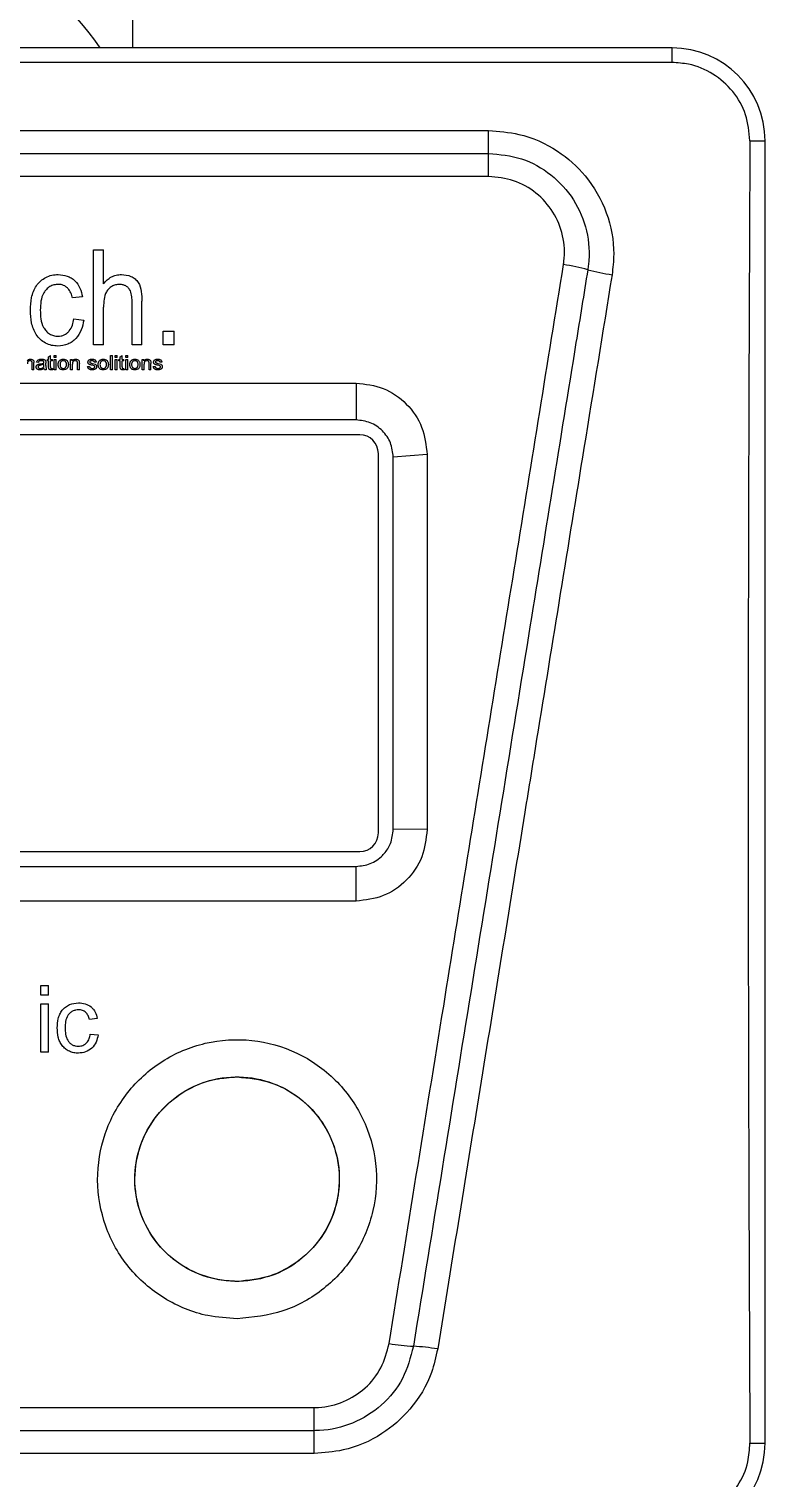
# Model space of a CAD drawing. Extents: x 75 to 2075, y 25 to 1460.
# Drawn here: x 630 to 686.6, y 858.9 to 970.2 of the extents above; entities that cross this region are included whole.
import ezdxf

# ---------------------------------------------------------------- set-up
doc = ezdxf.new("R2010")
doc.units = 0
doc.header["$LTSCALE"] = 5
doc.linetypes.add('SLD-KATı', pattern=[0])
doc.layers.get('0').update_dxf_attribs({"linetype": 'CONTINUOUS'})

msp = doc.modelspace()

# ---------------------------------------------------------------- linework, layer by layer
at = {"color": 7, "linetype": 'SLD-KATı'}
for p, q in [((637.996, 968.717), (637.996, 985.859)), ((679.424, 968.717), (553.71, 968.717)), ((679.424, 967.591), (679.424, 968.717)), ((679.424, 967.591), (553.71, 967.591)), ((567.815, 962.359), (665.319, 962.359)), ((665.319, 960.616), (665.319, 962.359)), ((685.407, 961.574), (686.567, 961.574)), ((686.567, 861.574), (686.567, 961.574)), ((567.815, 960.616), (665.319, 960.616)), ((665.319, 958.841), (665.319, 960.616)), ((665.319, 958.841), (567.815, 958.841)), ((634.971, 953.199), (635.734, 953.199)), ((634.971, 945.913), (634.971, 953.199)), ((635.734, 950.596), (635.734, 953.199)), ((634.114, 949.606), (633.351, 949.511)), ((637.926, 945.913), (637.926, 949.267)), ((638.688, 945.913), (638.688, 949.258)), ((635.734, 945.913), (635.734, 948.809)), ((633.447, 947.902), (634.209, 947.807)), ((640.308, 946.955), (641.166, 946.955)), ((640.308, 945.913), (640.308, 946.955)), ((641.166, 945.913), (641.166, 946.955)), ((635.734, 945.913), (634.971, 945.913)), ((638.688, 945.913), (637.926, 945.913)), ((641.166, 945.913), (640.308, 945.913)), ((631.416, 944.797), (631.516, 944.797)), ((631.416, 944.684), (631.416, 944.797)), ((631.516, 944.997), (631.659, 945.082)), ((631.516, 944.797), (631.516, 944.997)), ((631.659, 944.797), (631.659, 945.082)), ((631.659, 944.797), (631.801, 944.797)), ((631.801, 944.684), (631.801, 944.797)), ((631.944, 945.096), (632.087, 945.096)), ((631.944, 944.94), (631.944, 945.096)), ((632.087, 944.94), (631.944, 944.94)), ((631.944, 944.797), (632.087, 944.797)), ((631.944, 944.001), (631.944, 944.797)), ((632.087, 944.94), (632.087, 945.096)), ((632.087, 944.001), (632.087, 944.797)), ((633.202, 944.797), (633.331, 944.797)), ((633.202, 944.001), (633.202, 944.797)), ((633.331, 944.684), (633.331, 944.797)), ((636.276, 945.096), (636.419, 945.096)), ((636.276, 944.001), (636.276, 945.096)), ((636.419, 944.001), (636.419, 945.096)), ((636.633, 945.096), (636.776, 945.096)), ((636.633, 944.94), (636.633, 945.096)), ((636.776, 944.94), (636.633, 944.94)), ((636.633, 944.797), (636.776, 944.797)), ((636.633, 944.001), (636.633, 944.797)), ((636.776, 944.94), (636.776, 945.096)), ((636.776, 944.001), (636.776, 944.797)), ((636.919, 944.797), (637.019, 944.797)), ((636.919, 944.684), (636.919, 944.797)), ((637.019, 944.997), (637.162, 945.082)), ((637.019, 944.797), (637.019, 944.997)), ((637.162, 944.797), (637.162, 945.082)), ((637.162, 944.797), (637.305, 944.797)), ((637.305, 944.684), (637.305, 944.797)), ((637.448, 945.096), (637.591, 945.096)), ((637.448, 944.94), (637.448, 945.096)), ((637.591, 944.94), (637.448, 944.94)), ((637.448, 944.797), (637.591, 944.797)), ((637.448, 944.001), (637.448, 944.797)), ((637.591, 944.94), (637.591, 945.096)), ((637.591, 944.001), (637.591, 944.797)), ((638.706, 944.797), (638.835, 944.797)), ((638.706, 944.001), (638.706, 944.797)), ((638.835, 944.684), (638.835, 944.797)), ((630.243, 944.001), (630.243, 944.502)), ((630.386, 944.001), (630.243, 944.001)), ((630.386, 944.001), (630.386, 944.545)), ((630.729, 944.556), (630.586, 944.57)), ((630.897, 944.456), (631.158, 944.513)), ((631.158, 944.399), (630.913, 944.342)), ((631.158, 944.513), (631.158, 944.545)), ((631.158, 944.352), (631.158, 944.399)), ((631.187, 944.001), (631.158, 944.111)), ((631.33, 944.001), (631.187, 944.001)), ((631.301, 944.333), (631.301, 944.512)), ((631.301, 944.333), (631.33, 944.001)), ((631.516, 944.684), (631.416, 944.684)), ((631.516, 944.229), (631.516, 944.684)), ((631.659, 944.212), (631.659, 944.684)), ((631.801, 944.684), (631.659, 944.684)), ((631.83, 943.987), (631.721, 943.987)), ((631.739, 944.101), (631.801, 944.101)), ((631.801, 944.101), (631.83, 943.987)), ((632.087, 944.001), (631.944, 944.001)), ((633.345, 944.001), (633.202, 944.001)), ((633.345, 944.001), (633.345, 944.436)), ((633.731, 944.001), (633.731, 944.485)), ((633.874, 944.001), (633.731, 944.001)), ((633.874, 944.001), (633.874, 944.489)), ((634.503, 944.243), (634.646, 944.257)), ((635.018, 944.296), (634.874, 944.34)), ((635.175, 944.584), (635.032, 944.57)), ((636.419, 944.001), (636.276, 944.001)), ((636.776, 944.001), (636.633, 944.001)), ((637.019, 944.684), (636.919, 944.684)), ((637.019, 944.229), (637.019, 944.684)), ((637.162, 944.212), (637.162, 944.684)), ((637.305, 944.684), (637.162, 944.684)), ((637.334, 943.987), (637.224, 943.987)), ((637.243, 944.101), (637.305, 944.101)), ((637.305, 944.101), (637.334, 943.987)), ((637.591, 944.001), (637.448, 944.001)), ((638.849, 944.001), (638.706, 944.001)), ((638.849, 944.001), (638.849, 944.436)), ((639.235, 944.001), (639.235, 944.485)), ((639.378, 944.001), (639.235, 944.001)), ((639.378, 944.001), (639.378, 944.489)), ((639.549, 944.243), (639.692, 944.257)), ((640.064, 944.296), (639.92, 944.34)), ((640.221, 944.584), (640.078, 944.57)), ((577.996, 942.978), (655.139, 942.978)), ((655.139, 942.978), (655.139, 940.145)), ((655.139, 940.145), (577.996, 940.145)), ((655.424, 939.002), (577.71, 939.002)), ((656.853, 908.431), (656.853, 937.574)), ((660.596, 937.479), (657.996, 937.288)), ((657.996, 908.717), (657.996, 937.288)), ((660.596, 937.479), (660.596, 908.695)), ((660.596, 908.695), (657.996, 908.717)), ((577.71, 907.002), (655.424, 907.002)), ((577.996, 905.859), (655.139, 905.859)), ((655.139, 903.197), (655.139, 905.859)), ((655.139, 903.197), (577.996, 903.197)), ((630.911, 896.716), (631.512, 896.716)), ((630.911, 895.983), (630.911, 896.716)), ((631.512, 895.983), (630.911, 895.983)), ((631.512, 895.983), (631.512, 896.716)), ((630.911, 895.316), (631.512, 895.316)), ((630.911, 891.587), (630.911, 895.316)), ((631.512, 891.587), (631.512, 895.316)), ((635.247, 894.184), (634.647, 894.117)), ((634.714, 892.985), (635.314, 892.918)), ((631.512, 891.587), (630.911, 891.587)), ((581.219, 864.307), (651.915, 864.307)), ((651.915, 862.531), (651.915, 864.307)), ((651.915, 862.531), (581.219, 862.531)), ((651.915, 860.789), (651.915, 862.531)), ((685.407, 861.574), (686.567, 861.574)), ((651.915, 860.789), (581.219, 860.789))]:
    msp.add_line(p, q, dxfattribs=at)
for centre, radius, start, end in [((616.567, 955.859), 22.857, 34.22887, 145.77113), ((679.424, 961.574), 7.143, 0, 90), ((668.222, 933.706), 18.586, 75.27312, 81.15136), ((677.676, 969.926), 18.847, 255.4705, 261.26397), ((655.424, 937.574), 1.429, 0, 90), ((655.424, 908.431), 1.429, 270, 0), ((660.465, 885.943), 16.96, 260.54237, 266.88733), ((658.695, 852.306), 16.724, 80.65857, 87.09108), ((679.424, 861.574), 7.143, 270, 0)]:
    msp.add_arc(centre, radius, start, end, dxfattribs=at)
msp.add_ellipse((696.495, 911.574), major_axis=(0, 321.429), ratio=0.0349208, start_param=1.4146065, end_param=1.7269862, dxfattribs=at)
for points, knots in [([(685.407, 961.574), (685.343, 962.254), (685.215, 963.616), (684.171, 965.431), (682.631, 966.792), (680.946, 967.495), (679.848, 967.564), (679.424, 967.591)], [0, 0, 0, 0, 0.2176203, 0.4352989, 0.6519388, 0.8657322, 1, 1, 1, 1]), ([(665.319, 962.359), (666.102, 962.303), (667.969, 962.169), (670.604, 960.976), (672.964, 958.882), (674.534, 956.124), (675.049, 953.419), (674.871, 951.822), (674.813, 951.298)], [0, 0, 0, 0, 0.1413663, 0.3366421, 0.5100451, 0.7077767, 0.9040923, 1, 1, 1, 1]), ([(665.319, 960.616), (666.18, 960.532), (667.904, 960.365), (670.203, 959.058), (671.965, 957.125), (672.986, 954.696), (673.11, 952.798), (672.966, 951.811), (672.947, 951.682)], [0, 0, 0, 0, 0.1925366, 0.3851927, 0.5789471, 0.7742264, 0.9705602, 1, 1, 1, 1]), ([(671.082, 952.071), (671.094, 952.156), (671.202, 952.89), (671.121, 954.313), (670.361, 956.162), (669.032, 957.642), (667.287, 958.647), (665.974, 958.776), (665.319, 958.841)], [0, 0, 0, 0, 0.0257672, 0.2216959, 0.4175077, 0.6123933, 0.80637, 1, 1, 1, 1]), ([(657.678, 869.214), (658.375, 873.519), (659.769, 882.138), (662.395, 898.374), (665.561, 917.946), (668.636, 936.953), (670.472, 948.302), (671.082, 952.071)], [0, 0, 0, 0, 0.1565719, 0.3133922, 0.5875239, 0.862996, 1, 1, 1, 1]), ([(672.947, 951.682), (672.645, 949.815), (671.131, 940.475), (668.873, 926.549), (666.181, 909.943), (663.967, 896.291), (661.753, 882.63), (660.28, 873.549), (659.544, 869.008)], [0, 0, 0, 0, 0.068048, 0.3403926, 0.5047147, 0.6690369, 0.8345185, 1, 1, 1, 1]), ([(630.111, 948.569), (630.125, 948.895), (630.152, 949.547), (630.448, 950.333), (630.883, 950.828), (631.29, 951.111), (631.681, 951.249), (632.006, 951.302), (632.17, 951.307), (632.252, 951.309)], [0, 0, 0, 0, 0.2503048, 0.4995006, 0.6245913, 0.7496354, 0.8746642, 0.9373234, 1, 1, 1, 1]), ([(632.261, 950.552), (632.148, 950.545), (631.92, 950.53), (631.602, 950.392), (631.335, 950.178), (631.061, 949.813), (630.896, 949.26), (630.881, 948.809), (630.874, 948.584)], [0, 0, 0, 0, 0.1250238, 0.2499736, 0.3750109, 0.5000542, 0.7495675, 1, 1, 1, 1]), ([(632.252, 951.309), (632.486, 951.29), (632.837, 951.262), (633.258, 951.055), (633.629, 950.777), (633.965, 950.284), (634.064, 949.832), (634.114, 949.606)], [0, 0, 0, 0, 0.2497748, 0.3750595, 0.5003479, 0.7496843, 1, 1, 1, 1]), ([(633.351, 949.511), (633.316, 949.643), (633.245, 949.907), (633.057, 950.203), (632.849, 950.383), (632.666, 950.481), (632.468, 950.542), (632.33, 950.549), (632.261, 950.552)], [0, 0, 0, 0, 0.2501662, 0.4996111, 0.625863, 0.7497264, 0.8747882, 1, 1, 1, 1]), ([(635.734, 950.596), (635.821, 950.699), (635.994, 950.903), (636.326, 951.138), (636.644, 951.257), (636.909, 951.302), (637.044, 951.306), (637.111, 951.309)], [0, 0, 0, 0, 0.2500806, 0.4999006, 0.749686, 0.8748104, 1, 1, 1, 1]), ([(636.953, 950.552), (636.852, 950.546), (636.65, 950.533), (636.368, 950.411), (636.128, 950.227), (635.882, 949.904), (635.753, 949.407), (635.74, 949.008), (635.734, 948.809)], [0, 0, 0, 0, 0.1250469, 0.2500287, 0.3751141, 0.5000271, 0.7495345, 1, 1, 1, 1]), ([(637.926, 949.267), (637.921, 949.42), (637.911, 949.724), (637.798, 950.101), (637.598, 950.337), (637.406, 950.468), (637.221, 950.526), (637.069, 950.55), (636.992, 950.551), (636.953, 950.552)], [0, 0, 0, 0, 0.2504947, 0.4998745, 0.624788, 0.749685, 0.8746637, 0.9373294, 1, 1, 1, 1]), ([(637.111, 951.309), (637.362, 951.287), (637.739, 951.254), (638.167, 950.987), (638.499, 950.612), (638.664, 949.995), (638.68, 949.504), (638.688, 949.258)], [0, 0, 0, 0, 0.249322, 0.3745095, 0.4995021, 0.7491451, 1, 1, 1, 1]), ([(674.813, 951.298), (674.092, 946.862), (672.167, 935.01), (669.926, 921.218), (667.292, 905.005), (664.748, 889.351), (662.523, 875.656), (661.41, 868.808)], [0, 0, 0, 0, 0.1618865, 0.4325106, 0.5001292, 0.7500647, 1, 1, 1, 1]), ([(632.227, 945.818), (632.063, 945.827), (631.736, 945.846), (631.271, 946.025), (630.872, 946.314), (630.446, 946.812), (630.151, 947.595), (630.124, 948.244), (630.111, 948.569)], [0, 0, 0, 0, 0.1251119, 0.250122, 0.3751946, 0.5003138, 0.7496518, 1, 1, 1, 1]), ([(630.874, 948.584), (630.881, 948.357), (630.896, 947.904), (631.044, 947.343), (631.307, 946.967), (631.568, 946.742), (631.887, 946.598), (632.116, 946.583), (632.23, 946.576)], [0, 0, 0, 0, 0.2504613, 0.5001144, 0.6251105, 0.7501478, 0.8749981, 1, 1, 1, 1]), ([(634.209, 947.807), (634.16, 947.554), (634.063, 947.049), (633.718, 946.483), (633.328, 946.145), (632.877, 945.882), (632.487, 945.843), (632.227, 945.818)], [0, 0, 0, 0, 0.25047167, 0.50003628, 0.62635614, 0.75065034, 1, 1, 1, 1]), ([(632.23, 946.576), (632.314, 946.581), (632.478, 946.59), (632.718, 946.669), (632.93, 946.803), (633.172, 947.034), (633.361, 947.414), (633.418, 947.739), (633.447, 947.902)], [0, 0, 0, 0, 0.12610123, 0.24726675, 0.37570335, 0.50032847, 0.74970738, 1, 1, 1, 1]), ([(629.864, 944.675), (629.88, 944.696), (629.913, 944.735), (629.976, 944.779), (630.048, 944.807), (630.1, 944.81), (630.125, 944.812)], [0, 0, 0, 0, 0.25443964, 0.5000283, 0.74989788, 1, 1, 1, 1]), ([(630.095, 944.698), (630.065, 944.695), (630.019, 944.691), (629.966, 944.663), (629.933, 944.632), (629.909, 944.595), (629.89, 944.538), (629.887, 944.493), (629.886, 944.464)], [0, 0, 0, 0, 0.2505222, 0.3773266, 0.4998753, 0.6220865, 0.7486171, 1, 1, 1, 1]), ([(630.243, 944.502), (630.243, 944.526), (630.242, 944.563), (630.234, 944.609), (630.219, 944.641), (630.196, 944.667), (630.155, 944.692), (630.119, 944.695), (630.095, 944.698)], [0, 0, 0, 0, 0.25074716, 0.38785016, 0.50075375, 0.62108345, 0.74785475, 1, 1, 1, 1]), ([(630.125, 944.812), (630.164, 944.809), (630.22, 944.805), (630.285, 944.774), (630.324, 944.744), (630.355, 944.702), (630.382, 944.635), (630.385, 944.581), (630.386, 944.545)], [0, 0, 0, 0, 0.2698902, 0.3873678, 0.4997202, 0.6188853, 0.7498664, 1, 1, 1, 1]), ([(630.586, 944.57), (630.599, 944.61), (630.619, 944.67), (630.676, 944.733), (630.746, 944.779), (630.849, 944.808), (630.932, 944.81), (630.974, 944.812)], [0, 0, 0, 0, 0.2493849, 0.3732121, 0.499623, 0.749457, 1, 1, 1, 1]), ([(630.954, 944.698), (630.927, 944.697), (630.878, 944.695), (630.819, 944.679), (630.784, 944.655), (630.752, 944.618), (630.739, 944.582), (630.729, 944.556)], [0, 0, 0, 0, 0.28306943, 0.50039191, 0.6059204, 0.72072506, 1, 1, 1, 1]), ([(631.12, 944.653), (631.108, 944.661), (631.084, 944.678), (631.027, 944.695), (630.983, 944.697), (630.954, 944.698)], [0, 0, 0, 0, 0.2498565, 0.5000576, 1, 1, 1, 1]), ([(630.974, 944.812), (631.018, 944.81), (631.084, 944.808), (631.168, 944.783), (631.226, 944.752), (631.274, 944.706), (631.299, 944.621), (631.3, 944.556), (631.301, 944.512)], [0, 0, 0, 0, 0.2503339, 0.3788179, 0.5004117, 0.6250093, 0.7496441, 1, 1, 1, 1]), ([(632.245, 944.399), (632.248, 944.453), (632.252, 944.535), (632.294, 944.635), (632.343, 944.699), (632.405, 944.75), (632.502, 944.801), (632.584, 944.807), (632.638, 944.812)], [0, 0, 0, 0, 0.2499499, 0.3777252, 0.5002488, 0.6239406, 0.7505918, 1, 1, 1, 1]), ([(632.634, 944.698), (632.615, 944.697), (632.578, 944.694), (632.526, 944.676), (632.481, 944.646), (632.443, 944.608), (632.415, 944.561), (632.392, 944.492), (632.389, 944.436), (632.388, 944.4)], [0, 0, 0, 0, 0.1309942, 0.2536491, 0.3744066, 0.4999872, 0.6172919, 0.7500476, 1, 1, 1, 1]), ([(632.888, 944.4), (632.886, 944.437), (632.883, 944.493), (632.859, 944.563), (632.83, 944.61), (632.791, 944.649), (632.744, 944.677), (632.691, 944.695), (632.653, 944.697), (632.634, 944.698)], [0, 0, 0, 0, 0.2498543, 0.3794247, 0.4998949, 0.6239218, 0.7488823, 0.8686972, 1, 1, 1, 1]), ([(632.638, 944.812), (632.691, 944.807), (632.771, 944.8), (632.867, 944.751), (632.929, 944.702), (632.979, 944.639), (633.022, 944.541), (633.027, 944.461), (633.031, 944.408)], [0, 0, 0, 0, 0.24945337, 0.37376775, 0.49986921, 0.62226817, 0.75014326, 1, 1, 1, 1]), ([(633.331, 944.684), (633.347, 944.703), (633.379, 944.743), (633.443, 944.784), (633.516, 944.808), (633.567, 944.81), (633.593, 944.812)], [0, 0, 0, 0, 0.2499977, 0.4998893, 0.7429396, 1, 1, 1, 1]), ([(633.562, 944.698), (633.544, 944.697), (633.509, 944.695), (633.461, 944.68), (633.42, 944.656), (633.388, 944.623), (633.366, 944.582), (633.348, 944.519), (633.347, 944.469), (633.345, 944.436)], [0, 0, 0, 0, 0.1405545, 0.2663712, 0.3836381, 0.4999231, 0.6176031, 0.7406039, 1, 1, 1, 1]), ([(633.731, 944.485), (633.731, 944.511), (633.73, 944.551), (633.719, 944.602), (633.701, 944.637), (633.676, 944.663), (633.644, 944.683), (633.605, 944.695), (633.577, 944.697), (633.562, 944.698)], [0, 0, 0, 0, 0.2503722, 0.3847665, 0.5001477, 0.615574, 0.7324054, 0.8584563, 1, 1, 1, 1]), ([(633.593, 944.812), (633.634, 944.808), (633.698, 944.802), (633.773, 944.766), (633.821, 944.726), (633.852, 944.674), (633.873, 944.593), (633.874, 944.53), (633.874, 944.489)], [0, 0, 0, 0, 0.2494492, 0.3815938, 0.4995815, 0.6181941, 0.7495508, 1, 1, 1, 1]), ([(634.532, 944.585), (634.533, 944.604), (634.537, 944.64), (634.558, 944.69), (634.593, 944.732), (634.648, 944.774), (634.736, 944.806), (634.809, 944.81), (634.849, 944.812)], [0, 0, 0, 0, 0.1309322, 0.2515295, 0.3712544, 0.499986, 0.7253076, 1, 1, 1, 1]), ([(634.854, 944.698), (634.828, 944.697), (634.783, 944.695), (634.732, 944.679), (634.703, 944.659), (634.687, 944.641), (634.678, 944.62), (634.676, 944.605), (634.675, 944.597)], [0, 0, 0, 0, 0.33500136, 0.59154413, 0.69839228, 0.79754512, 0.89575827, 1, 1, 1, 1]), ([(634.849, 944.812), (634.886, 944.81), (634.96, 944.806), (635.048, 944.775), (635.108, 944.732), (635.155, 944.674), (635.167, 944.62), (635.175, 944.584)], [0, 0, 0, 0, 0.25037383, 0.50027268, 0.62838406, 0.75038448, 1, 1, 1, 1]), ([(635.032, 944.57), (635.028, 944.59), (635.021, 944.62), (634.996, 944.652), (634.964, 944.678), (634.915, 944.695), (634.874, 944.697), (634.854, 944.698)], [0, 0, 0, 0, 0.2495604, 0.3726404, 0.4999287, 0.7494692, 1, 1, 1, 1]), ([(635.318, 944.399), (635.321, 944.453), (635.326, 944.535), (635.368, 944.635), (635.416, 944.699), (635.479, 944.75), (635.575, 944.801), (635.657, 944.807), (635.711, 944.812)], [0, 0, 0, 0, 0.2499485, 0.3777231, 0.5002262, 0.6239428, 0.7505932, 1, 1, 1, 1]), ([(635.707, 944.698), (635.688, 944.697), (635.651, 944.694), (635.599, 944.676), (635.554, 944.646), (635.517, 944.608), (635.489, 944.561), (635.465, 944.492), (635.463, 944.436), (635.461, 944.4)], [0, 0, 0, 0, 0.1309932, 0.2536473, 0.3744449, 0.4999908, 0.6172946, 0.7500494, 1, 1, 1, 1]), ([(635.961, 944.4), (635.96, 944.437), (635.957, 944.493), (635.933, 944.563), (635.904, 944.61), (635.864, 944.649), (635.817, 944.677), (635.764, 944.695), (635.727, 944.697), (635.707, 944.698)], [0, 0, 0, 0, 0.2498554, 0.3794264, 0.4998971, 0.6239247, 0.7489268, 0.8686966, 1, 1, 1, 1]), ([(635.711, 944.812), (635.765, 944.807), (635.845, 944.8), (635.94, 944.751), (636.002, 944.702), (636.052, 944.639), (636.096, 944.541), (636.101, 944.461), (636.104, 944.408)], [0, 0, 0, 0, 0.24945337, 0.37376775, 0.49986921, 0.62226817, 0.75014326, 1, 1, 1, 1]), ([(637.748, 944.399), (637.751, 944.453), (637.756, 944.535), (637.798, 944.635), (637.846, 944.699), (637.909, 944.75), (638.005, 944.801), (638.087, 944.807), (638.141, 944.812)], [0, 0, 0, 0, 0.24994178, 0.37771295, 0.5002325, 0.62392036, 0.75056738, 1, 1, 1, 1]), ([(638.137, 944.698), (638.118, 944.697), (638.081, 944.694), (638.029, 944.676), (637.984, 944.646), (637.947, 944.608), (637.919, 944.561), (637.895, 944.492), (637.893, 944.436), (637.891, 944.4)], [0, 0, 0, 0, 0.1309953, 0.2536513, 0.3744099, 0.4999578, 0.6172885, 0.7500454, 1, 1, 1, 1]), ([(638.391, 944.4), (638.39, 944.437), (638.387, 944.493), (638.363, 944.563), (638.334, 944.61), (638.295, 944.649), (638.247, 944.677), (638.194, 944.695), (638.157, 944.697), (638.137, 944.698)], [0, 0, 0, 0, 0.2498425, 0.3794252, 0.499867, 0.6238907, 0.748889, 0.8687006, 1, 1, 1, 1]), ([(638.141, 944.812), (638.195, 944.807), (638.275, 944.8), (638.37, 944.751), (638.432, 944.702), (638.482, 944.639), (638.526, 944.541), (638.531, 944.461), (638.534, 944.408)], [0, 0, 0, 0, 0.2494222, 0.3737374, 0.4998657, 0.6222655, 0.7501415, 1, 1, 1, 1]), ([(638.835, 944.684), (638.851, 944.703), (638.882, 944.743), (638.947, 944.784), (639.02, 944.808), (639.07, 944.81), (639.096, 944.812)], [0, 0, 0, 0, 0.24999495, 0.49982511, 0.74287265, 1, 1, 1, 1]), ([(639.066, 944.698), (639.047, 944.697), (639.013, 944.695), (638.965, 944.68), (638.924, 944.656), (638.892, 944.623), (638.87, 944.582), (638.852, 944.519), (638.85, 944.469), (638.849, 944.436)], [0, 0, 0, 0, 0.1405057, 0.2663273, 0.3835988, 0.4998882, 0.6175728, 0.7405939, 1, 1, 1, 1]), ([(639.235, 944.485), (639.234, 944.511), (639.233, 944.551), (639.222, 944.602), (639.205, 944.637), (639.18, 944.663), (639.147, 944.683), (639.109, 944.695), (639.081, 944.697), (639.066, 944.698)], [0, 0, 0, 0, 0.2503631, 0.3847365, 0.5001446, 0.6155203, 0.7323476, 0.8583939, 1, 1, 1, 1]), ([(639.096, 944.812), (639.138, 944.808), (639.201, 944.802), (639.277, 944.766), (639.324, 944.726), (639.356, 944.674), (639.377, 944.593), (639.377, 944.53), (639.378, 944.489)], [0, 0, 0, 0, 0.2494563, 0.3815662, 0.4995895, 0.6181831, 0.7495437, 1, 1, 1, 1]), ([(639.578, 944.585), (639.58, 944.604), (639.583, 944.64), (639.604, 944.69), (639.639, 944.732), (639.695, 944.774), (639.782, 944.806), (639.855, 944.81), (639.895, 944.812)], [0, 0, 0, 0, 0.1309322, 0.2515295, 0.3712544, 0.499986, 0.7253076, 1, 1, 1, 1]), ([(639.9, 944.698), (639.875, 944.697), (639.83, 944.695), (639.778, 944.679), (639.749, 944.659), (639.734, 944.641), (639.724, 944.62), (639.722, 944.605), (639.721, 944.597)], [0, 0, 0, 0, 0.3349937, 0.5915307, 0.6983764, 0.797527, 0.8957769, 1, 1, 1, 1]), ([(639.895, 944.812), (639.932, 944.81), (640.006, 944.806), (640.094, 944.775), (640.154, 944.732), (640.201, 944.674), (640.213, 944.62), (640.221, 944.584)], [0, 0, 0, 0, 0.25037383, 0.50027268, 0.62838406, 0.75038448, 1, 1, 1, 1]), ([(640.078, 944.57), (640.074, 944.59), (640.067, 944.62), (640.042, 944.652), (640.01, 944.678), (639.961, 944.695), (639.92, 944.697), (639.9, 944.698)], [0, 0, 0, 0, 0.2495618, 0.3726425, 0.4999315, 0.7495549, 1, 1, 1, 1]), ([(630.558, 944.21), (630.559, 944.23), (630.562, 944.268), (630.586, 944.322), (630.624, 944.366), (630.686, 944.412), (630.78, 944.442), (630.857, 944.451), (630.897, 944.456)], [0, 0, 0, 0, 0.1250012, 0.2498596, 0.3707879, 0.499948, 0.7420516, 1, 1, 1, 1]), ([(630.847, 943.987), (630.813, 943.988), (630.744, 943.992), (630.663, 944.025), (630.61, 944.069), (630.579, 944.11), (630.561, 944.159), (630.559, 944.193), (630.558, 944.21)], [0, 0, 0, 0, 0.2501776, 0.4996268, 0.6266426, 0.7497569, 0.8725399, 1, 1, 1, 1]), ([(630.913, 944.342), (630.867, 944.338), (630.809, 944.332), (630.746, 944.302), (630.721, 944.279), (630.705, 944.25), (630.702, 944.228), (630.701, 944.217)], [0, 0, 0, 0, 0.500581, 0.6374091, 0.7586331, 0.8753716, 1, 1, 1, 1]), ([(630.701, 944.217), (630.702, 944.207), (630.703, 944.188), (630.717, 944.161), (630.737, 944.139), (630.769, 944.119), (630.819, 944.104), (630.859, 944.102), (630.881, 944.101)], [0, 0, 0, 0, 0.1228422, 0.2403074, 0.3627433, 0.499451, 0.7169534, 1, 1, 1, 1]), ([(631.158, 944.111), (631.112, 944.076), (631.02, 944.006), (630.905, 943.993), (630.847, 943.987)], [0, 0, 0, 0, 0.5006393, 1, 1, 1, 1]), ([(630.881, 944.101), (630.917, 944.103), (630.989, 944.109), (631.071, 944.149), (631.122, 944.199), (631.155, 944.262), (631.157, 944.316), (631.158, 944.352)], [0, 0, 0, 0, 0.2525443, 0.504366, 0.6243623, 0.7487552, 1, 1, 1, 1]), ([(631.158, 944.545), (631.157, 944.565), (631.156, 944.595), (631.14, 944.632), (631.127, 944.646), (631.12, 944.653)], [0, 0, 0, 0, 0.5004165, 0.7543544, 1, 1, 1, 1]), ([(631.721, 943.987), (631.689, 943.988), (631.641, 943.99), (631.582, 944.015), (631.552, 944.04), (631.527, 944.079), (631.517, 944.143), (631.516, 944.198), (631.516, 944.229)], [0, 0, 0, 0, 0.249922, 0.3806099, 0.4998901, 0.5582927, 0.7493562, 1, 1, 1, 1]), ([(631.659, 944.212), (631.658, 944.198), (631.658, 944.169), (631.667, 944.142), (631.671, 944.128)], [0, 0, 0, 0, 0.4978686, 1, 1, 1, 1]), ([(631.671, 944.128), (631.675, 944.123), (631.683, 944.113), (631.707, 944.103), (631.726, 944.101), (631.739, 944.101)], [0, 0, 0, 0, 0.2500851, 0.5002557, 1, 1, 1, 1]), ([(632.638, 943.987), (632.584, 943.991), (632.502, 943.998), (632.406, 944.049), (632.344, 944.099), (632.295, 944.164), (632.253, 944.264), (632.248, 944.346), (632.245, 944.399)], [0, 0, 0, 0, 0.2493773, 0.3739553, 0.4998402, 0.6213305, 0.7500888, 1, 1, 1, 1]), ([(632.388, 944.4), (632.389, 944.363), (632.392, 944.306), (632.416, 944.236), (632.445, 944.189), (632.484, 944.15), (632.531, 944.122), (632.585, 944.104), (632.622, 944.102), (632.642, 944.101)], [0, 0, 0, 0, 0.249854, 0.3800863, 0.4998994, 0.624284, 0.7491051, 0.8686615, 1, 1, 1, 1]), ([(633.031, 944.408), (633.028, 944.353), (633.024, 944.27), (632.983, 944.168), (632.936, 944.102), (632.873, 944.05), (632.776, 943.998), (632.693, 943.991), (632.638, 943.987)], [0, 0, 0, 0, 0.25005381, 0.37861785, 0.5003002, 0.6235277, 0.74868771, 1, 1, 1, 1]), ([(632.642, 944.101), (632.661, 944.102), (632.697, 944.105), (632.749, 944.123), (632.795, 944.153), (632.832, 944.191), (632.86, 944.238), (632.883, 944.307), (632.886, 944.362), (632.888, 944.4)], [0, 0, 0, 0, 0.1300112, 0.2523751, 0.3734686, 0.4999202, 0.6201909, 0.7420585, 1, 1, 1, 1]), ([(634.855, 943.987), (634.811, 943.989), (634.731, 943.994), (634.636, 944.032), (634.578, 944.081), (634.529, 944.145), (634.514, 944.204), (634.503, 944.243)], [0, 0, 0, 0, 0.2738176, 0.4999034, 0.6234855, 0.7502581, 1, 1, 1, 1]), ([(634.874, 944.34), (634.798, 944.356), (634.703, 944.375), (634.603, 944.434), (634.563, 944.475), (634.536, 944.527), (634.533, 944.565), (634.532, 944.585)], [0, 0, 0, 0, 0.5004564, 0.6273397, 0.7499516, 0.8711183, 1, 1, 1, 1]), ([(634.646, 944.257), (634.652, 944.233), (634.661, 944.197), (634.692, 944.157), (634.731, 944.126), (634.791, 944.104), (634.84, 944.102), (634.865, 944.101)], [0, 0, 0, 0, 0.2494396, 0.3730486, 0.4997515, 0.7494841, 1, 1, 1, 1]), ([(634.675, 944.597), (634.676, 944.589), (634.677, 944.575), (634.685, 944.556), (634.699, 944.541), (634.711, 944.533), (634.717, 944.528)], [0, 0, 0, 0, 0.2695526, 0.4995292, 0.720808, 1, 1, 1, 1]), ([(634.717, 944.528), (634.735, 944.521), (634.785, 944.502), (634.836, 944.489), (634.869, 944.481)], [0, 0, 0, 0, 0.3661672, 1, 1, 1, 1]), ([(635.204, 944.239), (635.202, 944.219), (635.2, 944.179), (635.176, 944.124), (635.138, 944.076), (635.073, 944.028), (634.976, 943.992), (634.895, 943.989), (634.855, 943.987)], [0, 0, 0, 0, 0.1250731, 0.2500089, 0.3693645, 0.5002328, 0.7497682, 1, 1, 1, 1]), ([(634.865, 944.101), (634.889, 944.102), (634.932, 944.103), (634.984, 944.119), (635.019, 944.141), (635.042, 944.163), (635.058, 944.191), (635.06, 944.213), (635.061, 944.224)], [0, 0, 0, 0, 0.2745502, 0.5001405, 0.6247681, 0.7494617, 0.8688964, 1, 1, 1, 1]), ([(634.869, 944.481), (634.944, 944.466), (635.038, 944.448), (635.138, 944.391), (635.176, 944.349), (635.2, 944.297), (635.202, 944.26), (635.204, 944.239)], [0, 0, 0, 0, 0.5005391, 0.6280521, 0.7505315, 0.866416, 1, 1, 1, 1]), ([(635.061, 944.224), (635.06, 944.232), (635.058, 944.247), (635.051, 944.267), (635.036, 944.283), (635.025, 944.292), (635.018, 944.296)], [0, 0, 0, 0, 0.2738683, 0.4996009, 0.7198783, 1, 1, 1, 1]), ([(635.711, 943.987), (635.657, 943.991), (635.576, 943.998), (635.48, 944.049), (635.417, 944.099), (635.368, 944.164), (635.326, 944.264), (635.321, 944.346), (635.318, 944.399)], [0, 0, 0, 0, 0.24940907, 0.37395731, 0.49984179, 0.62133166, 0.75008959, 1, 1, 1, 1]), ([(635.461, 944.4), (635.463, 944.363), (635.465, 944.306), (635.489, 944.236), (635.518, 944.189), (635.558, 944.15), (635.605, 944.122), (635.658, 944.104), (635.695, 944.102), (635.715, 944.101)], [0, 0, 0, 0, 0.249854, 0.3800863, 0.4998994, 0.624284, 0.7491051, 0.8686615, 1, 1, 1, 1]), ([(636.104, 944.408), (636.101, 944.353), (636.097, 944.27), (636.057, 944.168), (636.009, 944.102), (635.947, 944.05), (635.849, 943.998), (635.766, 943.991), (635.711, 943.987)], [0, 0, 0, 0, 0.25005381, 0.37861785, 0.5003002, 0.6235277, 0.74868771, 1, 1, 1, 1]), ([(635.715, 944.101), (635.734, 944.102), (635.771, 944.105), (635.823, 944.123), (635.868, 944.153), (635.906, 944.191), (635.933, 944.238), (635.957, 944.307), (635.96, 944.362), (635.961, 944.4)], [0, 0, 0, 0, 0.130013, 0.2523328, 0.3734689, 0.4999223, 0.6201697, 0.7420548, 1, 1, 1, 1]), ([(637.224, 943.987), (637.193, 943.988), (637.144, 943.99), (637.086, 944.015), (637.055, 944.04), (637.03, 944.079), (637.02, 944.143), (637.02, 944.198), (637.019, 944.229)], [0, 0, 0, 0, 0.2499114, 0.3805937, 0.4999114, 0.5583115, 0.7493668, 1, 1, 1, 1]), ([(637.162, 944.212), (637.162, 944.198), (637.162, 944.169), (637.17, 944.142), (637.175, 944.128)], [0, 0, 0, 0, 0.4978635, 1, 1, 1, 1]), ([(637.175, 944.128), (637.179, 944.123), (637.187, 944.113), (637.211, 944.103), (637.23, 944.101), (637.243, 944.101)], [0, 0, 0, 0, 0.25029905, 0.50049047, 1, 1, 1, 1]), ([(638.141, 943.987), (638.087, 943.991), (638.006, 943.998), (637.91, 944.049), (637.848, 944.099), (637.799, 944.164), (637.756, 944.264), (637.751, 944.346), (637.748, 944.399)], [0, 0, 0, 0, 0.24940698, 0.37398356, 0.49984157, 0.62133043, 0.75008728, 1, 1, 1, 1]), ([(637.891, 944.4), (637.893, 944.363), (637.896, 944.306), (637.92, 944.236), (637.949, 944.189), (637.988, 944.15), (638.035, 944.122), (638.088, 944.104), (638.126, 944.102), (638.145, 944.101)], [0, 0, 0, 0, 0.2498641, 0.3800832, 0.4998987, 0.6243198, 0.7491023, 0.8687065, 1, 1, 1, 1]), ([(638.534, 944.408), (638.532, 944.353), (638.527, 944.27), (638.487, 944.168), (638.439, 944.102), (638.377, 944.05), (638.28, 943.998), (638.197, 943.991), (638.141, 943.987)], [0, 0, 0, 0, 0.2500588, 0.3786375, 0.5003223, 0.6235523, 0.7487148, 1, 1, 1, 1]), ([(638.145, 944.101), (638.164, 944.102), (638.201, 944.105), (638.253, 944.123), (638.298, 944.153), (638.336, 944.191), (638.363, 944.238), (638.387, 944.307), (638.39, 944.362), (638.391, 944.4)], [0, 0, 0, 0, 0.1300087, 0.2523703, 0.3734614, 0.4999444, 0.6201878, 0.7420689, 1, 1, 1, 1]), ([(639.901, 943.987), (639.857, 943.989), (639.777, 943.994), (639.682, 944.032), (639.624, 944.081), (639.575, 944.145), (639.56, 944.204), (639.549, 944.243)], [0, 0, 0, 0, 0.27378555, 0.49988134, 0.62346892, 0.75024703, 1, 1, 1, 1]), ([(639.92, 944.34), (639.844, 944.356), (639.749, 944.375), (639.649, 944.434), (639.609, 944.475), (639.583, 944.527), (639.58, 944.565), (639.578, 944.585)], [0, 0, 0, 0, 0.5004526, 0.6273744, 0.7499535, 0.8711193, 1, 1, 1, 1]), ([(639.692, 944.257), (639.698, 944.233), (639.707, 944.197), (639.738, 944.157), (639.777, 944.126), (639.837, 944.104), (639.886, 944.102), (639.911, 944.101)], [0, 0, 0, 0, 0.2494562, 0.3730734, 0.4997848, 0.7494674, 1, 1, 1, 1]), ([(639.721, 944.597), (639.722, 944.589), (639.723, 944.575), (639.731, 944.556), (639.745, 944.541), (639.757, 944.533), (639.764, 944.528)], [0, 0, 0, 0, 0.2695433, 0.4995118, 0.7206185, 1, 1, 1, 1]), ([(639.764, 944.528), (639.782, 944.521), (639.831, 944.502), (639.882, 944.489), (639.915, 944.481)], [0, 0, 0, 0, 0.3662145, 1, 1, 1, 1]), ([(640.25, 944.239), (640.249, 944.219), (640.246, 944.179), (640.222, 944.124), (640.184, 944.076), (640.119, 944.028), (640.022, 943.992), (639.941, 943.989), (639.901, 943.987)], [0, 0, 0, 0, 0.1250676, 0.249998, 0.3693483, 0.5002109, 0.7497352, 1, 1, 1, 1]), ([(639.911, 944.101), (639.935, 944.102), (639.978, 944.103), (640.03, 944.119), (640.065, 944.141), (640.088, 944.163), (640.104, 944.191), (640.106, 944.213), (640.107, 944.224)], [0, 0, 0, 0, 0.2746153, 0.5001914, 0.6248112, 0.7494385, 0.8689046, 1, 1, 1, 1]), ([(639.915, 944.481), (639.99, 944.466), (640.084, 944.448), (640.184, 944.391), (640.222, 944.349), (640.246, 944.297), (640.248, 944.26), (640.25, 944.239)], [0, 0, 0, 0, 0.5005191, 0.6280669, 0.7505414, 0.8664213, 1, 1, 1, 1]), ([(640.107, 944.224), (640.106, 944.232), (640.105, 944.247), (640.097, 944.267), (640.083, 944.283), (640.071, 944.292), (640.064, 944.296)], [0, 0, 0, 0, 0.2738337, 0.4996292, 0.7197247, 1, 1, 1, 1]), ([(655.139, 942.978), (655.855, 942.894), (657.29, 942.728), (659.093, 941.453), (660.351, 939.638), (660.514, 938.2), (660.596, 937.479)], [0, 0, 0, 0, 0.24912291, 0.49854547, 0.74857553, 1, 1, 1, 1]), ([(657.996, 937.288), (657.953, 937.663), (657.867, 938.41), (657.209, 939.353), (656.265, 940.015), (655.514, 940.102), (655.139, 940.145)], [0, 0, 0, 0, 0.2515101, 0.5017489, 0.7511649, 1, 1, 1, 1]), ([(655.139, 905.859), (655.513, 905.902), (656.261, 905.987), (656.955, 906.474), (657.46, 907.017), (657.877, 907.662), (657.954, 908.343), (657.996, 908.717)], [0, 0, 0, 0, 0.2503388, 0.4998389, 0.5449284, 0.7501791, 1, 1, 1, 1]), ([(660.596, 908.695), (660.514, 907.975), (660.351, 906.537), (659.092, 904.721), (657.289, 903.446), (655.856, 903.28), (655.139, 903.197)], [0, 0, 0, 0, 0.2508512, 0.5009861, 0.750303, 1, 1, 1, 1]), ([(632.179, 893.454), (632.19, 893.694), (632.207, 894.058), (632.362, 894.514), (632.55, 894.822), (632.805, 895.071), (633.218, 895.324), (633.58, 895.359), (633.82, 895.383)], [0, 0, 0, 0, 0.2503058, 0.3802489, 0.5007082, 0.6256836, 0.7509886, 1, 1, 1, 1]), ([(633.826, 894.85), (633.744, 894.845), (633.58, 894.836), (633.346, 894.747), (633.145, 894.604), (632.931, 894.353), (632.797, 893.954), (632.785, 893.628), (632.779, 893.465)], [0, 0, 0, 0, 0.1251347, 0.2501962, 0.3752566, 0.5003347, 0.7495927, 1, 1, 1, 1]), ([(633.82, 895.383), (633.992, 895.371), (634.334, 895.346), (634.722, 895.136), (634.962, 894.893), (635.145, 894.601), (635.207, 894.351), (635.247, 894.184)], [0, 0, 0, 0, 0.2499996, 0.4994351, 0.6246807, 0.7499468, 1, 1, 1, 1]), ([(634.647, 894.117), (634.619, 894.213), (634.563, 894.405), (634.416, 894.615), (634.257, 894.738), (634.122, 894.803), (633.976, 894.844), (633.876, 894.848), (633.826, 894.85)], [0, 0, 0, 0, 0.2501502, 0.4994609, 0.6244213, 0.7496384, 0.8747604, 1, 1, 1, 1]), ([(633.798, 891.52), (633.679, 891.526), (633.441, 891.538), (633.099, 891.651), (632.795, 891.841), (632.541, 892.096), (632.359, 892.406), (632.207, 892.859), (632.19, 893.216), (632.179, 893.454)], [0, 0, 0, 0, 0.1250644, 0.2500417, 0.3750115, 0.5000141, 0.6249813, 0.7500515, 1, 1, 1, 1]), ([(632.779, 893.465), (632.785, 893.301), (632.797, 892.974), (632.917, 892.571), (633.122, 892.311), (633.319, 892.16), (633.552, 892.067), (633.716, 892.058), (633.798, 892.053)], [0, 0, 0, 0, 0.2504317, 0.4998337, 0.6248394, 0.7499062, 0.8749047, 1, 1, 1, 1]), ([(633.798, 892.053), (633.918, 892.064), (634.101, 892.081), (634.312, 892.203), (634.497, 892.36), (634.648, 892.63), (634.692, 892.866), (634.714, 892.985)], [0, 0, 0, 0, 0.246957, 0.3751073, 0.4999124, 0.7494689, 1, 1, 1, 1]), ([(635.314, 892.918), (635.275, 892.732), (635.196, 892.361), (634.861, 891.887), (634.368, 891.572), (633.988, 891.537), (633.798, 891.52)], [0, 0, 0, 0, 0.2505298, 0.5002472, 0.7499804, 1, 1, 1, 1]), ([(645.996, 871.13), (647.194, 871.247), (649.591, 871.482), (652.783, 873.308), (655.223, 876.004), (656.637, 879.389), (656.849, 883.06), (655.828, 886.599), (653.691, 889.593), (650.687, 891.705), (647.159, 892.701), (643.504, 892.475), (640.132, 891.054), (637.418, 888.6), (635.668, 885.386), (635.077, 881.771), (635.717, 878.158), (637.524, 874.95), (640.294, 872.541), (643.289, 871.3), (645.245, 871.177), (645.996, 871.13)], [0, 0, 0, 0, 0.0532804, 0.1065532, 0.1600409, 0.2138975, 0.2679599, 0.3219836, 0.375824, 0.4294798, 0.4830204, 0.5365101, 0.5899893, 0.6434896, 0.6970569, 0.750762, 0.8046623, 0.8587194, 0.9127478, 0.9665012, 1, 1, 1, 1]), ([(645.996, 873.987), (646.875, 874.073), (648.634, 874.245), (650.976, 875.587), (652.765, 877.565), (653.8, 880.048), (653.955, 882.739), (653.205, 885.334), (651.636, 887.529), (649.432, 889.077), (646.844, 889.807), (644.165, 889.639), (641.693, 888.597), (639.705, 886.797), (638.421, 884.44), (637.988, 881.788), (638.459, 879.137), (639.786, 876.784), (641.819, 875.019), (644.014, 874.111), (645.446, 874.022), (645.996, 873.987)], [0, 0, 0, 0, 0.0533178, 0.1066292, 0.1601222, 0.2139401, 0.2679671, 0.3219971, 0.3758778, 0.4295722, 0.4831221, 0.5365936, 0.5900457, 0.6435343, 0.6971216, 0.75087, 0.8048045, 0.858854, 0.9128397, 0.9665631, 1, 1, 1, 1]), ([(645.996, 889.694), (645.445, 889.66), (644.013, 889.57), (641.824, 888.663), (639.795, 886.903), (638.467, 884.553), (637.995, 881.898), (638.43, 879.242), (639.716, 876.89), (641.699, 875.099), (644.158, 874.06), (646.83, 873.888), (649.419, 874.612), (651.627, 876.159), (653.195, 878.353), (653.945, 880.939), (653.796, 883.621), (652.77, 886.102), (650.985, 888.087), (648.639, 889.435), (646.877, 889.608), (645.996, 889.694)], [0, 0, 0, 0, 0.0335658, 0.0871547, 0.1409054, 0.1948423, 0.2488925, 0.3028754, 0.3565949, 0.4100003, 0.4632141, 0.5165346, 0.5701522, 0.6240739, 0.6781259, 0.7321089, 0.7859181, 0.8395517, 0.8930586, 0.9465287, 1, 1, 1, 1]), ([(651.915, 864.307), (652.031, 864.309), (652.801, 864.324), (654.223, 864.661), (655.899, 865.734), (657.173, 867.301), (657.509, 868.575), (657.678, 869.214)], [0, 0, 0, 0, 0.0421942, 0.2805874, 0.5198727, 0.7596349, 1, 1, 1, 1]), ([(659.544, 869.008), (659.319, 868.161), (658.87, 866.468), (657.17, 864.395), (654.938, 862.985), (653.064, 862.551), (652.057, 862.534), (651.915, 862.531)], [0, 0, 0, 0, 0.24124899, 0.48241516, 0.72255218, 0.96084083, 1, 1, 1, 1]), ([(661.41, 868.808), (661.273, 868.197), (660.899, 866.526), (659.484, 864.184), (657.114, 862.115), (654.495, 860.966), (652.665, 860.84), (651.915, 860.789)], [0, 0, 0, 0, 0.1396779, 0.382059, 0.5947596, 0.8341911, 1, 1, 1, 1]), ([(679.424, 855.556), (680.089, 855.621), (681.418, 855.75), (683.194, 856.758), (684.548, 858.246), (685.3, 859.944), (685.375, 861.094), (685.407, 861.574)], [0, 0, 0, 0, 0.2099582, 0.4198903, 0.6314258, 0.8460387, 1, 1, 1, 1])]:
    msp.add_open_spline(points, degree=3, knots=knots, dxfattribs=at)

doc.saveas('drawing.dxf')
